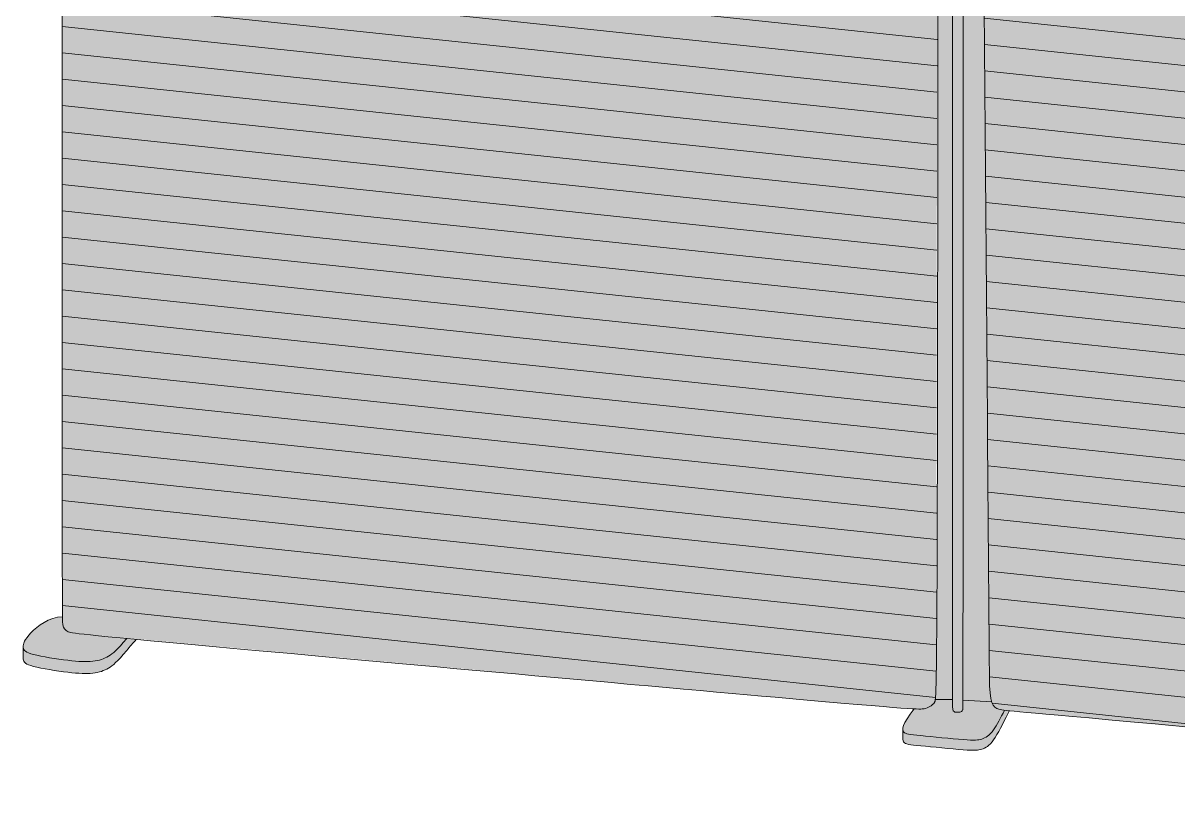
# Model space of a CAD drawing. Header units: millimetres. Extents: x -23380 to 52531, y -5628 to 1041.
# Drawn here: x 24786 to 25766, y -5380 to -4729 of the extents above; entities that cross this region are included whole.
import ezdxf

# ---------------------------------------------------------------- set-up
doc = ezdxf.new("R2010")
doc.units = ezdxf.units.MM
for name, color, linetype, lineweight in [('drawing', 7, 'Continuous', 5), ('hatch', 9, 'Continuous', 5), ('ropes', 7, 'Continuous', 0)]:
    doc.layers.add(name, color=color, linetype=linetype, lineweight=lineweight)

msp = doc.modelspace()

# ---------------------------------------------------------------- hatches: boundary and pattern name
at = {"layer": 'hatch'}
for points in [[(25562.24, -4159.04), (25561.86, -4159.11), (25561.47, -4159.17), (25561.17, -4159.22), (25560.84, -4159.25), (25560.46, -4159.28), (25560.02, -4159.31), (25559.48, -4159.32), (25558.84, -4159.32), (25557.14, -4159.27), (25551.49, -4158.96), (24830.31, -4096.81), (24826.19, -4096.36), (24824.8, -4096.17), (24823.65, -4096), (24822.35, -4095.77), (24821.16, -4095.53), (24820.61, -4095.4), (24820.09, -4095.28), (24819.6, -4095.14), (24819.13, -4095), (24819.21, -5093.05), (24819.55, -5236.27), (24819.62, -5238.36), (24819.64, -5238.76), (24819.67, -5239.05), (24819.68, -5239.17), (24819.69, -5239.27), (24819.71, -5239.35), (24819.72, -5239.43), (24819.75, -5239.56), (24819.81, -5239.82), (24819.87, -5240.07), (24819.94, -5240.31), (24820.01, -5240.55), (24820.09, -5240.79), (24820.17, -5241.02), (24820.25, -5241.24), (24820.34, -5241.46), (24820.44, -5241.68), (24820.54, -5241.89), (24820.64, -5242.09), (24820.75, -5242.29), (24820.86, -5242.49), (24820.98, -5242.68), (24821.1, -5242.86), (24821.23, -5243.05), (24821.36, -5243.22), (24821.51, -5243.4), (24821.65, -5243.56), (24821.8, -5243.73), (24821.96, -5243.89), (24822.13, -5244.04), (24822.3, -5244.2), (24822.47, -5244.34), (24822.66, -5244.49), (24822.85, -5244.63), (24823.04, -5244.76), (24823.25, -5244.89), (24823.46, -5245.02), (24823.68, -5245.14), (24823.9, -5245.26), (24824.13, -5245.38), (24824.31, -5245.46), (24824.49, -5245.54), (24824.59, -5245.58), (24824.7, -5245.62), (24824.81, -5245.66), (24824.93, -5245.7), (24825.05, -5245.74), (24825.19, -5245.79), (24825.5, -5245.87), (24825.86, -5245.96), (24826.28, -5246.05), (24827.32, -5246.24), (24828.69, -5246.45), (24832.65, -5246.97), (25424.13, -5301.08), (25508.15, -5308.38), (25542.07, -5310.91), (25545.73, -5311.05), (25547.03, -5311.06), (25548.05, -5311.04), (25548.47, -5311.02), (25548.85, -5311), (25549.18, -5310.97), (25549.47, -5310.93), (25549.74, -5310.89), (25549.99, -5310.85), (25550.45, -5310.76), (25551.1, -5310.61), (25551.75, -5310.44), (25552.4, -5310.26), (25552.72, -5310.15), (25553.04, -5310.05), (25553.35, -5309.94), (25553.67, -5309.82), (25553.98, -5309.69), (25554.29, -5309.56), (25554.59, -5309.42), (25554.9, -5309.27), (25555.2, -5309.11), (25555.49, -5308.95), (25555.78, -5308.77), (25556.07, -5308.59), (25556.35, -5308.4), (25556.63, -5308.2), (25556.9, -5307.98), (25557.17, -5307.76), (25557.43, -5307.53), (25557.68, -5307.28), (25557.81, -5307.16), (25557.93, -5307.03), (25558.06, -5306.9), (25558.18, -5306.76), (25558.3, -5306.62), (25558.41, -5306.48), (25558.53, -5306.34), (25558.64, -5306.19), (25558.75, -5306.04), (25558.86, -5305.89), (25558.97, -5305.73), (25559.08, -5305.57), (25559.18, -5305.41), (25559.29, -5305.24), (25559.39, -5305.07), (25559.53, -5304.81), (25559.58, -5304.72), (25559.6, -5304.67), (25559.63, -5304.62), (25559.65, -5304.56), (25559.68, -5304.51), (25559.7, -5304.44), (25559.72, -5304.38), (25559.74, -5304.31), (25559.77, -5304.24), (25559.79, -5304.16), (25559.81, -5304.08), (25559.86, -5303.89), (25559.9, -5303.68), (25559.95, -5303.44), (25559.99, -5303.17), (25560.03, -5302.86), (25560.12, -5302.12), (25560.2, -5301.19), (25560.36, -5298.69), (25560.79, -5284.11)], [(25560.04, -5302.84), (25574.63, -5302.84), (25574.63, -4164.71), (25562.24, -4163.9), (25561.76, -5112.79), (25560.6, -5292.25), (25560.33, -5299.19), (25560.19, -5301.35), (25560.11, -5302.17)], [(25607.85, -5304.89), (25607.73, -5304.51), (25607.63, -5304.12), (25607.42, -5303.3), (25607.22, -5302.4), (25607.05, -5301.44), (25606.88, -5300.41), (25606.73, -5299.3), (25606.59, -5298.12), (25606.47, -5296.85), (25606.26, -5294.07), (25606.1, -5290.92), (25605.96, -5283.46), (25597.1, -4164.62), (25596.38, -4164.46), (25595.7, -4164.29), (25595.08, -4164.11), (25594.78, -4164.02), (25594.5, -4163.93), (25594.22, -4163.83), (25593.96, -4163.73), (25593.71, -4163.63), (25593.47, -4163.53), (25593.24, -4163.42), (25593.02, -4163.31), (25592.81, -4163.2), (25592.61, -4163.09), (25562.24, -4161.1), (25562.24, -4163.9), (25583.59, -4165.3), (25583.57, -5068.96), (25583.37, -5303.43)], [(25574.63, -4164.71), (25574.63, -5309.11), (25574.67, -5309.73), (25574.73, -5310.29), (25574.76, -5310.55), (25574.8, -5310.8), (25574.83, -5311.03), (25574.88, -5311.24), (25574.92, -5311.45), (25574.97, -5311.64), (25575.01, -5311.82), (25575.07, -5311.98), (25575.09, -5312.06), (25575.12, -5312.14), (25575.15, -5312.21), (25575.18, -5312.29), (25575.21, -5312.35), (25575.24, -5312.42), (25575.27, -5312.49), (25575.3, -5312.55), (25575.33, -5312.61), (25575.37, -5312.66), (25575.4, -5312.72), (25575.43, -5312.77), (25575.47, -5312.82), (25575.5, -5312.87), (25575.54, -5312.92), (25575.58, -5312.96), (25575.62, -5313), (25575.66, -5313.05), (25575.69, -5313.08), (25575.73, -5313.12), (25575.78, -5313.16), (25575.82, -5313.19), (25575.86, -5313.22), (25575.9, -5313.26), (25575.94, -5313.29), (25575.99, -5313.31), (25576.03, -5313.34), (25576.08, -5313.37), (25576.13, -5313.39), (25576.17, -5313.41), (25576.22, -5313.44), (25576.27, -5313.46), (25576.32, -5313.48), (25576.37, -5313.5), (25576.42, -5313.52), (25576.47, -5313.53), (25576.57, -5313.57), (25576.68, -5313.6), (25576.79, -5313.62), (25576.9, -5313.65), (25577.02, -5313.67), (25577.13, -5313.69), (25577.25, -5313.71), (25577.37, -5313.73), (25577.62, -5313.76), (25577.87, -5313.78), (25578.13, -5313.8), (25578.39, -5313.8), (25578.66, -5313.81), (25578.92, -5313.8), (25579.19, -5313.79), (25579.45, -5313.77), (25579.71, -5313.75), (25579.96, -5313.72), (25580.21, -5313.69), (25580.46, -5313.65), (25580.69, -5313.61), (25580.92, -5313.57), (25581.14, -5313.52), (25581.24, -5313.49), (25581.34, -5313.46), (25581.44, -5313.43), (25581.54, -5313.4), (25581.64, -5313.37), (25581.73, -5313.34), (25581.82, -5313.3), (25581.91, -5313.26), (25582, -5313.22), (25582.08, -5313.18), (25582.16, -5313.13), (25582.2, -5313.11), (25582.24, -5313.08), (25582.28, -5313.06), (25582.32, -5313.03), (25582.35, -5313.01), (25582.39, -5312.98), (25582.43, -5312.95), (25582.46, -5312.93), (25582.5, -5312.9), (25582.53, -5312.87), (25582.57, -5312.84), (25582.6, -5312.81), (25582.63, -5312.77), (25582.66, -5312.74), (25582.69, -5312.71), (25582.73, -5312.68), (25582.76, -5312.64), (25582.79, -5312.61), (25582.81, -5312.57), (25582.84, -5312.53), (25582.87, -5312.49), (25582.9, -5312.46), (25582.92, -5312.42), (25582.95, -5312.38), (25582.98, -5312.33), (25583, -5312.29), (25583.02, -5312.25), (25583.05, -5312.2), (25583.07, -5312.16), (25583.09, -5312.11), (25583.11, -5312.07), (25583.14, -5312.02), (25583.16, -5311.97), (25583.18, -5311.92), (25583.19, -5311.89), (25583.19, -5311.88), (25583.2, -5311.86), (25583.2, -5311.85), (25583.2, -5311.83), (25583.21, -5311.81), (25583.21, -5311.78), (25583.22, -5311.75), (25583.22, -5311.72), (25583.23, -5311.65), (25583.24, -5311.55), (25583.25, -5311.43), (25583.28, -5310.66), (25583.59, -4165.3)], [(25597.1, -4164.62), (25605.96, -5283.46), (25606.1, -5290.92), (25606.26, -5294.07), (25606.47, -5296.85), (25606.59, -5298.12), (25606.73, -5299.3), (25606.88, -5300.41), (25607.05, -5301.44), (25607.22, -5302.4), (25607.42, -5303.3), (25607.63, -5304.12), (25607.73, -5304.51), (25607.85, -5304.89), (25607.97, -5305.28), (25608.11, -5305.65), (25608.24, -5306.01), (25608.38, -5306.35), (25608.52, -5306.68), (25608.67, -5306.99), (25608.83, -5307.28), (25608.98, -5307.56), (25609.14, -5307.83), (25609.22, -5307.95), (25609.31, -5308.08), (25609.39, -5308.2), (25609.48, -5308.32), (25609.56, -5308.43), (25609.65, -5308.54), (25609.74, -5308.65), (25609.83, -5308.76), (25609.92, -5308.86), (25610.01, -5308.96), (25610.11, -5309.06), (25610.2, -5309.15), (25610.29, -5309.25), (25610.39, -5309.34), (25610.49, -5309.42), (25610.59, -5309.51), (25610.69, -5309.59), (25610.79, -5309.67), (25610.89, -5309.75), (25610.99, -5309.82), (25611.09, -5309.89), (25611.2, -5309.96), (25611.31, -5310.03), (25611.41, -5310.1), (25611.63, -5310.23), (25611.85, -5310.35), (25612.08, -5310.46), (25612.31, -5310.57), (25612.54, -5310.67), (25612.78, -5310.77), (25613.03, -5310.86), (25613.28, -5310.94), (25613.53, -5311.03), (25614.05, -5311.19), (25614.47, -5311.3), (25614.92, -5311.41), (25615.4, -5311.52), (25615.92, -5311.63), (25616.5, -5311.74), (25617.14, -5311.84), (25618.67, -5312.06), (25622.8, -5312.54), (26335.81, -5379.4), (26336.46, -5379.45), (26336.78, -5379.46), (26336.94, -5379.46), (26337.09, -5379.46), (26337.25, -5379.46), (26337.4, -5379.45), (26337.56, -5379.43), (26337.63, -5379.42), (26337.71, -5379.41), (26337.78, -5379.4), (26337.86, -5379.39), (26337.93, -5379.37), (26338.01, -5379.35), (26338.08, -5379.34), (26338.16, -5379.32), (26338.23, -5379.29), (26338.3, -5379.27), (26338.38, -5379.24), (26338.45, -5379.22), (26338.52, -5379.19), (26338.59, -5379.16), (26338.66, -5379.12), (26338.73, -5379.09), (26338.8, -5379.05), (26338.87, -5379.01), (26338.94, -5378.97), (26339.01, -5378.92), (26339.08, -5378.88), (26339.15, -5378.83), (26339.21, -5378.78), (26339.28, -5378.72), (26339.35, -5378.66), (26339.41, -5378.6), (26339.48, -5378.54), (26339.54, -5378.48), (26339.61, -5378.41), (26339.67, -5378.34), (26339.74, -5378.26), (26339.8, -5378.19), (26339.86, -5378.11), (26339.92, -5378.02), (26339.98, -5377.94), (26340.04, -5377.85), (26340.1, -5377.76), (26340.16, -5377.66), (26340.22, -5377.56), (26340.28, -5377.46), (26340.34, -5377.35), (26340.39, -5377.24), (26340.5, -5377.01), (26340.61, -5376.77), (26340.72, -5376.5), (26340.82, -5376.23), (26340.92, -5375.94), (26341.02, -5375.63), (26341.12, -5375.3), (26341.21, -5374.96), (26341.3, -5374.59), (26341.38, -5374.21), (26341.55, -5373.4), (26341.7, -5372.5), (26341.83, -5371.53), (26341.95, -5370.46), (26342.06, -5369.31), (26342.23, -5366.73), (26342.33, -5363.75), (26342.37, -5360.34), (26340.2, -5360.22), (26340.2, -4227.53), (26339.87, -4227.64), (26339.53, -4227.74), (26339.19, -4227.84), (26338.83, -4227.94), (26338.46, -4228.02), (26338.08, -4228.1), (26337.69, -4228.17), (26337.29, -4228.24), (26336.99, -4228.28), (26336.66, -4228.32), (26336.29, -4228.35), (26335.84, -4228.38), (26335.31, -4228.39), (26334.66, -4228.39), (26332.96, -4228.34), (26327.31, -4228.03), (25606.13, -4165.88), (25602.01, -4165.43), (25600.62, -4165.24), (25599.47, -4165.07), (25598.23, -4164.85)], [(24786.17, -5258.09), (24786.17, -5258.2), (24786.17, -5258.37), (24786.18, -5258.53), (24786.2, -5258.78), (24786.21, -5258.9), (24786.23, -5259.03), (24786.24, -5259.15), (24786.26, -5259.27), (24786.28, -5259.39), (24786.31, -5259.5), (24786.34, -5259.62), (24786.37, -5259.73), (24786.4, -5259.84), (24786.44, -5259.96), (24786.48, -5260.07), (24786.52, -5260.18), (24786.56, -5260.28), (24786.61, -5260.39), (24786.67, -5260.5), (24786.72, -5260.6), (24786.78, -5260.7), (24786.85, -5260.81), (24786.92, -5260.91), (24786.99, -5261.01), (24787.06, -5261.11), (24787.14, -5261.21), (24787.23, -5261.31), (24787.32, -5261.4), (24787.41, -5261.5), (24787.51, -5261.59), (24787.61, -5261.69), (24787.72, -5261.78), (24787.83, -5261.88), (24787.95, -5261.97), (24788.07, -5262.06), (24788.2, -5262.15), (24788.33, -5262.24), (24788.47, -5262.33), (24788.61, -5262.42), (24788.76, -5262.51), (24788.91, -5262.6), (24789.07, -5262.69), (24789.41, -5262.86), (24789.77, -5263.03), (24790.16, -5263.21), (24790.57, -5263.38), (24791.01, -5263.55), (24791.47, -5263.72), (24792.49, -5264.05), (24793.62, -5264.39), (24794.88, -5264.73), (24797.75, -5265.41), (24801.05, -5266.1), (24808.48, -5267.44), (24816.37, -5268.65), (24823.91, -5269.64), (24830.45, -5270.34), (24833.35, -5270.56), (24836.03, -5270.71), (24838.51, -5270.78), (24839.69, -5270.78), (24840.84, -5270.76), (24841.94, -5270.72), (24843.02, -5270.66), (24844.06, -5270.58), (24845.08, -5270.47), (24846.07, -5270.35), (24847.05, -5270.21), (24848, -5270.04), (24848.93, -5269.85), (24849.84, -5269.65), (24850.72, -5269.42), (24851.59, -5269.18), (24852.44, -5268.91), (24853.27, -5268.63), (24854.09, -5268.32), (24854.88, -5268), (24855.66, -5267.66), (24856.42, -5267.3), (24857.17, -5266.93), (24857.9, -5266.54), (24858.61, -5266.13), (24859.32, -5265.7), (24860.01, -5265.24), (24860.71, -5264.76), (24861.43, -5264.22), (24862.16, -5263.64), (24862.92, -5262.99), (24863.72, -5262.27), (24864.56, -5261.48), (24865.46, -5260.59), (24866.42, -5259.6), (24868.56, -5257.31), (24873.98, -5251.14), (24832.65, -5246.97), (24828.69, -5246.45), (24827.32, -5246.24), (24826.28, -5246.05), (24825.86, -5245.96), (24825.5, -5245.87), (24825.19, -5245.79), (24825.05, -5245.74), (24824.93, -5245.7), (24824.81, -5245.66), (24824.7, -5245.62), (24824.59, -5245.58), (24824.49, -5245.54), (24824.31, -5245.46), (24824.13, -5245.38), (24823.9, -5245.26), (24823.68, -5245.14), (24823.46, -5245.02), (24823.25, -5244.89), (24823.04, -5244.76), (24822.85, -5244.63), (24822.66, -5244.49), (24822.47, -5244.34), (24822.3, -5244.2), (24822.13, -5244.04), (24821.96, -5243.89), (24821.8, -5243.73), (24821.65, -5243.56), (24821.51, -5243.4), (24821.36, -5243.22), (24821.23, -5243.05), (24821.1, -5242.86), (24820.98, -5242.68), (24820.86, -5242.49), (24820.75, -5242.29), (24820.64, -5242.09), (24820.54, -5241.89), (24820.44, -5241.68), (24820.34, -5241.46), (24820.25, -5241.24), (24820.17, -5241.02), (24820.09, -5240.79), (24820.01, -5240.55), (24819.94, -5240.31), (24819.87, -5240.07), (24819.81, -5239.82), (24819.73, -5239.47), (24819.71, -5239.38), (24819.69, -5239.27), (24819.68, -5239.13), (24819.66, -5238.96), (24819.64, -5238.75), (24819.61, -5238.19), (24819.55, -5236.24), (24819.49, -5232.78), (24818.95, -5232.8), (24818.41, -5232.82), (24817.87, -5232.85), (24817.34, -5232.9), (24816.81, -5232.95), (24816.29, -5233.01), (24815.76, -5233.09), (24815.24, -5233.17), (24814.73, -5233.26), (24814.21, -5233.36), (24813.7, -5233.47), (24813.19, -5233.59), (24812.19, -5233.86), (24811.2, -5234.15), (24810.22, -5234.48), (24809.26, -5234.83), (24808.31, -5235.21), (24807.38, -5235.62), (24806.46, -5236.04), (24805.57, -5236.49), (24804.68, -5236.96), (24803.82, -5237.45), (24802.97, -5237.96), (24802.14, -5238.47), (24801.33, -5239.01), (24800.54, -5239.55), (24799.77, -5240.1), (24799.02, -5240.66), (24798.29, -5241.23), (24797.58, -5241.8), (24796.23, -5242.94), (24794.96, -5244.09), (24793.79, -5245.21), (24792.72, -5246.3), (24791.79, -5247.3), (24790.95, -5248.26), (24790.19, -5249.17), (24789.5, -5250.05), (24789.19, -5250.48), (24788.9, -5250.9), (24788.62, -5251.31), (24788.36, -5251.71), (24788.12, -5252.1), (24787.9, -5252.48), (24787.69, -5252.86), (24787.5, -5253.22), (24787.32, -5253.58), (24787.16, -5253.93), (24787.01, -5254.27), (24786.87, -5254.61), (24786.75, -5254.94), (24786.64, -5255.26), (24786.55, -5255.57), (24786.46, -5255.88), (24786.39, -5256.18), (24786.33, -5256.47), (24786.28, -5256.76), (24786.24, -5257.03), (24786.21, -5257.31), (24786.18, -5257.57), (24786.17, -5257.84)], [(24786.17, -5258.2), (24786.17, -5268.22), (24786.17, -5268.44), (24786.18, -5268.65), (24786.2, -5268.91), (24786.21, -5269.03), (24786.23, -5269.15), (24786.24, -5269.27), (24786.26, -5269.39), (24786.28, -5269.51), (24786.31, -5269.63), (24786.34, -5269.74), (24786.37, -5269.86), (24786.4, -5269.97), (24786.44, -5270.08), (24786.48, -5270.19), (24786.52, -5270.3), (24786.56, -5270.41), (24786.61, -5270.52), (24786.67, -5270.62), (24786.72, -5270.73), (24786.78, -5270.83), (24786.85, -5270.93), (24786.92, -5271.03), (24786.99, -5271.13), (24787.06, -5271.23), (24787.14, -5271.33), (24787.23, -5271.43), (24787.32, -5271.53), (24787.41, -5271.62), (24787.51, -5271.72), (24787.61, -5271.81), (24787.72, -5271.91), (24787.83, -5272), (24787.95, -5272.09), (24788.07, -5272.19), (24788.2, -5272.28), (24788.33, -5272.37), (24788.47, -5272.46), (24788.61, -5272.55), (24788.76, -5272.64), (24788.91, -5272.72), (24789.07, -5272.81), (24789.41, -5272.99), (24789.77, -5273.16), (24790.16, -5273.33), (24790.57, -5273.5), (24791.01, -5273.67), (24791.47, -5273.84), (24792.49, -5274.18), (24793.62, -5274.52), (24794.88, -5274.85), (24797.75, -5275.54), (24801.05, -5276.23), (24808.48, -5277.57), (24816.37, -5278.78), (24823.91, -5279.77), (24830.45, -5280.46), (24833.35, -5280.69), (24836.03, -5280.84), (24838.51, -5280.9), (24839.69, -5280.9), (24840.84, -5280.89), (24841.94, -5280.85), (24843.02, -5280.78), (24844.06, -5280.7), (24845.08, -5280.6), (24846.07, -5280.48), (24847.05, -5280.33), (24848, -5280.17), (24848.93, -5279.98), (24849.84, -5279.77), (24850.72, -5279.55), (24851.59, -5279.3), (24852.44, -5279.04), (24853.27, -5278.75), (24854.09, -5278.45), (24854.88, -5278.13), (24855.66, -5277.79), (24856.42, -5277.43), (24857.17, -5277.06), (24857.9, -5276.66), (24858.61, -5276.25), (24859.32, -5275.82), (24860.01, -5275.37), (24860.71, -5274.88), (24861.43, -5274.35), (24862.16, -5273.76), (24862.92, -5273.12), (24863.72, -5272.4), (24864.56, -5271.6), (24865.46, -5270.71), (24866.42, -5269.73), (24868.56, -5267.43), (24873.98, -5261.27), (24882.01, -5251.9), (24873.98, -5251.14), (24868.56, -5257.31), (24866.42, -5259.6), (24865.46, -5260.59), (24864.56, -5261.48), (24863.72, -5262.27), (24862.92, -5262.99), (24862.16, -5263.64), (24861.43, -5264.22), (24860.71, -5264.76), (24860.01, -5265.24), (24859.32, -5265.7), (24858.61, -5266.13), (24857.9, -5266.54), (24857.17, -5266.93), (24856.42, -5267.3), (24855.66, -5267.66), (24854.88, -5268), (24854.09, -5268.32), (24853.27, -5268.63), (24852.44, -5268.91), (24851.59, -5269.18), (24850.72, -5269.42), (24849.84, -5269.65), (24848.93, -5269.85), (24848, -5270.04), (24847.05, -5270.21), (24846.07, -5270.35), (24845.08, -5270.47), (24844.06, -5270.58), (24843.02, -5270.66), (24841.94, -5270.72), (24840.84, -5270.76), (24839.69, -5270.78), (24838.51, -5270.78), (24836.03, -5270.71), (24833.35, -5270.56), (24830.45, -5270.34), (24823.91, -5269.64), (24816.37, -5268.65), (24808.48, -5267.44), (24801.05, -5266.1), (24797.75, -5265.41), (24794.88, -5264.73), (24793.62, -5264.39), (24792.49, -5264.05), (24791.47, -5263.72), (24791.01, -5263.55), (24790.57, -5263.38), (24790.16, -5263.21), (24789.77, -5263.03), (24789.41, -5262.86), (24789.07, -5262.69), (24788.91, -5262.6), (24788.76, -5262.51), (24788.61, -5262.42), (24788.47, -5262.33), (24788.33, -5262.24), (24788.2, -5262.15), (24788.07, -5262.06), (24787.95, -5261.97), (24787.83, -5261.88), (24787.72, -5261.78), (24787.61, -5261.69), (24787.51, -5261.59), (24787.41, -5261.5), (24787.32, -5261.4), (24787.23, -5261.31), (24787.14, -5261.21), (24787.06, -5261.11), (24786.99, -5261.01), (24786.92, -5260.91), (24786.85, -5260.81), (24786.78, -5260.7), (24786.72, -5260.6), (24786.67, -5260.5), (24786.61, -5260.39), (24786.56, -5260.28), (24786.52, -5260.18), (24786.48, -5260.07), (24786.44, -5259.96), (24786.4, -5259.84), (24786.37, -5259.73), (24786.34, -5259.62), (24786.31, -5259.5), (24786.28, -5259.39), (24786.26, -5259.27), (24786.24, -5259.15), (24786.23, -5259.03), (24786.21, -5258.9), (24786.2, -5258.78), (24786.18, -5258.53), (24786.17, -5258.37)], [(25532.4, -5328.12), (25532.4, -5328.22), (25532.41, -5328.31), (25532.41, -5328.39), (25532.42, -5328.48), (25532.42, -5328.56), (25532.43, -5328.64), (25532.44, -5328.73), (25532.45, -5328.81), (25532.47, -5328.88), (25532.48, -5328.96), (25532.5, -5329.04), (25532.51, -5329.11), (25532.53, -5329.18), (25532.55, -5329.26), (25532.57, -5329.33), (25532.59, -5329.39), (25532.62, -5329.46), (25532.64, -5329.53), (25532.66, -5329.59), (25532.69, -5329.66), (25532.72, -5329.72), (25532.75, -5329.78), (25532.78, -5329.85), (25532.81, -5329.91), (25532.84, -5329.97), (25532.87, -5330.02), (25532.9, -5330.08), (25532.94, -5330.14), (25532.97, -5330.19), (25533.04, -5330.3), (25533.12, -5330.4), (25533.19, -5330.5), (25533.27, -5330.59), (25533.34, -5330.68), (25533.42, -5330.77), (25533.51, -5330.86), (25533.59, -5330.94), (25533.68, -5331.02), (25533.78, -5331.1), (25533.87, -5331.18), (25533.97, -5331.25), (25534.08, -5331.32), (25534.18, -5331.39), (25534.29, -5331.46), (25534.41, -5331.52), (25534.53, -5331.59), (25534.65, -5331.65), (25534.78, -5331.71), (25534.91, -5331.76), (25535.04, -5331.82), (25535.18, -5331.88), (25535.33, -5331.93), (25535.48, -5331.98), (25535.79, -5332.08), (25536.12, -5332.17), (25536.48, -5332.26), (25536.86, -5332.34), (25537.26, -5332.42), (25538.14, -5332.57), (25539.12, -5332.72), (25541.42, -5332.99), (25583.58, -5337), (25586.94, -5337.22), (25589.74, -5337.36), (25592.08, -5337.42), (25593.1, -5337.41), (25594.03, -5337.39), (25594.88, -5337.34), (25595.67, -5337.27), (25596.4, -5337.19), (25596.74, -5337.14), (25597.07, -5337.09), (25597.4, -5337.03), (25597.72, -5336.96), (25598.03, -5336.9), (25598.33, -5336.82), (25598.92, -5336.67), (25599.51, -5336.49), (25600.1, -5336.3), (25600.69, -5336.09), (25600.98, -5335.97), (25601.28, -5335.85), (25601.58, -5335.72), (25601.87, -5335.58), (25602.17, -5335.44), (25602.47, -5335.28), (25602.77, -5335.12), (25603.08, -5334.94), (25603.38, -5334.76), (25603.69, -5334.57), (25603.99, -5334.36), (25604.3, -5334.14), (25604.61, -5333.91), (25604.92, -5333.67), (25605.23, -5333.41), (25605.55, -5333.14), (25605.87, -5332.85), (25606.19, -5332.55), (25606.51, -5332.24), (25606.83, -5331.91), (25607.16, -5331.56), (25607.48, -5331.19), (25607.81, -5330.81), (25608.15, -5330.41), (25608.48, -5329.99), (25608.82, -5329.55), (25609.5, -5328.62), (25610.03, -5327.85), (25610.57, -5327.03), (25611.67, -5325.27), (25612.78, -5323.35), (25613.92, -5321.3), (25616.26, -5316.84), (25618.67, -5312.06), (25617.14, -5311.84), (25616.5, -5311.74), (25615.92, -5311.63), (25615.4, -5311.52), (25614.92, -5311.41), (25614.47, -5311.3), (25614.05, -5311.19), (25613.53, -5311.03), (25613.28, -5310.94), (25613.03, -5310.86), (25612.78, -5310.77), (25612.54, -5310.67), (25612.31, -5310.57), (25612.08, -5310.46), (25611.85, -5310.35), (25611.63, -5310.23), (25611.41, -5310.1), (25611.31, -5310.03), (25611.2, -5309.96), (25611.09, -5309.89), (25610.99, -5309.82), (25610.89, -5309.75), (25610.79, -5309.67), (25610.69, -5309.59), (25610.59, -5309.51), (25610.49, -5309.42), (25610.39, -5309.34), (25610.29, -5309.25), (25610.2, -5309.15), (25610.11, -5309.06), (25610.01, -5308.96), (25609.92, -5308.86), (25609.83, -5308.76), (25609.74, -5308.65), (25609.65, -5308.54), (25609.56, -5308.43), (25609.48, -5308.32), (25609.39, -5308.2), (25609.31, -5308.08), (25609.22, -5307.95), (25609.14, -5307.83), (25608.98, -5307.56), (25608.83, -5307.28), (25608.67, -5306.99), (25608.52, -5306.68), (25608.38, -5306.35), (25608.24, -5306.01), (25608.11, -5305.65), (25607.97, -5305.28), (25607.85, -5304.89), (25583.37, -5303.43), (25583.28, -5310.62), (25583.26, -5311.27), (25583.25, -5311.48), (25583.23, -5311.64), (25583.23, -5311.7), (25583.22, -5311.75), (25583.21, -5311.79), (25583.21, -5311.81), (25583.21, -5311.83), (25583.2, -5311.84), (25583.2, -5311.86), (25583.19, -5311.87), (25583.19, -5311.88), (25583.19, -5311.89), (25583.18, -5311.9), (25583.18, -5311.92), (25583.16, -5311.97), (25583.14, -5312.02), (25583.11, -5312.07), (25583.09, -5312.11), (25583.07, -5312.16), (25583.05, -5312.2), (25583.02, -5312.25), (25583, -5312.29), (25582.98, -5312.33), (25582.95, -5312.38), (25582.92, -5312.42), (25582.9, -5312.46), (25582.87, -5312.49), (25582.84, -5312.53), (25582.81, -5312.57), (25582.79, -5312.61), (25582.76, -5312.64), (25582.73, -5312.68), (25582.69, -5312.71), (25582.66, -5312.74), (25582.63, -5312.77), (25582.6, -5312.81), (25582.57, -5312.84), (25582.53, -5312.87), (25582.5, -5312.9), (25582.46, -5312.93), (25582.43, -5312.95), (25582.39, -5312.98), (25582.35, -5313.01), (25582.32, -5313.03), (25582.28, -5313.06), (25582.24, -5313.08), (25582.2, -5313.11), (25582.16, -5313.13), (25582.08, -5313.18), (25582, -5313.22), (25581.91, -5313.26), (25581.82, -5313.3), (25581.73, -5313.34), (25581.64, -5313.37), (25581.54, -5313.4), (25581.44, -5313.43), (25581.34, -5313.46), (25581.24, -5313.49), (25581.14, -5313.52), (25580.92, -5313.57), (25580.69, -5313.61), (25580.46, -5313.65), (25580.21, -5313.69), (25579.96, -5313.72), (25579.71, -5313.75), (25579.45, -5313.77), (25579.19, -5313.79), (25578.92, -5313.8), (25578.66, -5313.81), (25578.39, -5313.8), (25578.13, -5313.8), (25577.87, -5313.78), (25577.62, -5313.76), (25577.37, -5313.73), (25577.25, -5313.71), (25577.13, -5313.69), (25577.02, -5313.67), (25576.9, -5313.65), (25576.79, -5313.62), (25576.68, -5313.6), (25576.57, -5313.57), (25576.47, -5313.53), (25576.42, -5313.52), (25576.37, -5313.5), (25576.32, -5313.48), (25576.27, -5313.46), (25576.22, -5313.44), (25576.17, -5313.41), (25576.13, -5313.39), (25576.08, -5313.37), (25576.03, -5313.34), (25575.99, -5313.31), (25575.94, -5313.29), (25575.9, -5313.26), (25575.86, -5313.22), (25575.82, -5313.19), (25575.78, -5313.16), (25575.73, -5313.12), (25575.69, -5313.08), (25575.66, -5313.05), (25575.62, -5313), (25575.58, -5312.96), (25575.54, -5312.92), (25575.5, -5312.87), (25575.47, -5312.82), (25575.43, -5312.77), (25575.4, -5312.72), (25575.37, -5312.66), (25575.33, -5312.61), (25575.3, -5312.55), (25575.27, -5312.49), (25575.24, -5312.42), (25575.21, -5312.35), (25575.18, -5312.29), (25575.15, -5312.21), (25575.12, -5312.14), (25575.09, -5312.06), (25575.07, -5311.98), (25575.01, -5311.82), (25574.97, -5311.64), (25574.92, -5311.45), (25574.88, -5311.24), (25574.83, -5311.03), (25574.8, -5310.8), (25574.76, -5310.55), (25574.73, -5310.29), (25574.67, -5309.73), (25574.63, -5309.11), (25574.63, -5302.84), (25560.04, -5302.84), (25559.97, -5303.3), (25559.94, -5303.49), (25559.9, -5303.67), (25559.87, -5303.84), (25559.84, -5303.98), (25559.8, -5304.12), (25559.77, -5304.24), (25559.73, -5304.34), (25559.7, -5304.44), (25559.66, -5304.53), (25559.63, -5304.61), (25559.59, -5304.69), (25559.56, -5304.76), (25559.48, -5304.9), (25559.39, -5305.07), (25559.29, -5305.24), (25559.18, -5305.41), (25559.08, -5305.57), (25558.97, -5305.73), (25558.86, -5305.89), (25558.75, -5306.04), (25558.64, -5306.19), (25558.53, -5306.34), (25558.41, -5306.48), (25558.3, -5306.62), (25558.18, -5306.76), (25558.06, -5306.9), (25557.93, -5307.03), (25557.81, -5307.16), (25557.68, -5307.28), (25557.43, -5307.53), (25557.17, -5307.76), (25556.9, -5307.98), (25556.63, -5308.2), (25556.35, -5308.4), (25556.07, -5308.59), (25555.78, -5308.77), (25555.49, -5308.95), (25555.2, -5309.11), (25554.9, -5309.27), (25554.59, -5309.42), (25554.29, -5309.56), (25553.98, -5309.69), (25553.67, -5309.82), (25553.35, -5309.94), (25553.04, -5310.05), (25552.72, -5310.15), (25552.4, -5310.26), (25551.75, -5310.44), (25551.1, -5310.61), (25550.45, -5310.76), (25549.99, -5310.85), (25549.74, -5310.89), (25549.47, -5310.93), (25549.18, -5310.97), (25548.85, -5311), (25548.47, -5311.02), (25548.05, -5311.04), (25547.03, -5311.06), (25545.73, -5311.05), (25542.07, -5310.91), (25539.48, -5314.34), (25538.37, -5315.89), (25537.37, -5317.34), (25536.48, -5318.68), (25535.69, -5319.93), (25535, -5321.1), (25534.4, -5322.17), (25534.14, -5322.67), (25533.89, -5323.16), (25533.67, -5323.62), (25533.47, -5324.07), (25533.29, -5324.5), (25533.12, -5324.91), (25532.98, -5325.3), (25532.85, -5325.67), (25532.74, -5326.03), (25532.65, -5326.37), (25532.61, -5326.54), (25532.57, -5326.7), (25532.54, -5326.86), (25532.51, -5327.01), (25532.48, -5327.16), (25532.46, -5327.31), (25532.44, -5327.45), (25532.43, -5327.6), (25532.42, -5327.73), (25532.41, -5327.87), (25532.4, -5328)], [(25532.4, -5328.22), (25532.4, -5336.72), (25532.4, -5336.81), (25532.41, -5336.9), (25532.41, -5336.99), (25532.42, -5337.08), (25532.42, -5337.17), (25532.43, -5337.25), (25532.44, -5337.33), (25532.46, -5337.42), (25532.47, -5337.5), (25532.48, -5337.58), (25532.5, -5337.65), (25532.52, -5337.73), (25532.54, -5337.8), (25532.56, -5337.88), (25532.58, -5337.95), (25532.6, -5338.02), (25532.63, -5338.09), (25532.65, -5338.16), (25532.68, -5338.22), (25532.71, -5338.29), (25532.74, -5338.36), (25532.77, -5338.42), (25532.8, -5338.48), (25532.83, -5338.54), (25532.86, -5338.6), (25532.9, -5338.66), (25532.93, -5338.72), (25532.97, -5338.78), (25533, -5338.83), (25533.04, -5338.89), (25533.12, -5339), (25533.19, -5339.09), (25533.27, -5339.19), (25533.34, -5339.28), (25533.42, -5339.37), (25533.51, -5339.45), (25533.59, -5339.53), (25533.68, -5339.61), (25533.78, -5339.69), (25533.87, -5339.77), (25533.97, -5339.84), (25534.08, -5339.91), (25534.18, -5339.98), (25534.29, -5340.05), (25534.41, -5340.12), (25534.53, -5340.18), (25534.65, -5340.24), (25534.78, -5340.3), (25534.91, -5340.36), (25535.04, -5340.41), (25535.18, -5340.47), (25535.33, -5340.52), (25535.48, -5340.57), (25535.79, -5340.67), (25536.12, -5340.76), (25536.48, -5340.85), (25536.86, -5340.94), (25537.26, -5341.02), (25538.14, -5341.17), (25539.12, -5341.31), (25541.42, -5341.58), (25583.58, -5345.59), (25586.94, -5345.82), (25589.74, -5345.96), (25592.08, -5346.01), (25593.1, -5346), (25594.03, -5345.98), (25594.88, -5345.93), (25595.67, -5345.87), (25596.4, -5345.78), (25596.74, -5345.73), (25597.07, -5345.68), (25597.4, -5345.62), (25597.72, -5345.56), (25598.03, -5345.49), (25598.33, -5345.42), (25598.92, -5345.26), (25599.51, -5345.09), (25600.1, -5344.89), (25600.69, -5344.68), (25600.98, -5344.56), (25601.28, -5344.44), (25601.58, -5344.31), (25601.87, -5344.18), (25602.17, -5344.03), (25602.47, -5343.87), (25602.77, -5343.71), (25603.08, -5343.54), (25603.38, -5343.35), (25603.69, -5343.16), (25603.99, -5342.95), (25604.3, -5342.73), (25604.61, -5342.5), (25604.92, -5342.26), (25605.23, -5342), (25605.55, -5341.73), (25605.87, -5341.45), (25606.19, -5341.15), (25606.51, -5340.83), (25606.83, -5340.5), (25607.16, -5340.15), (25607.48, -5339.79), (25607.81, -5339.4), (25608.15, -5339), (25608.48, -5338.58), (25608.82, -5338.15), (25609.5, -5337.21), (25610.2, -5336.19), (25610.91, -5335.1), (25611.62, -5333.94), (25612.35, -5332.7), (25613.83, -5330.06), (25615.35, -5327.21), (25621.71, -5314.56), (25622.8, -5312.54), (25618.67, -5312.06), (25616.26, -5316.84), (25613.92, -5321.3), (25612.78, -5323.35), (25611.67, -5325.27), (25610.57, -5327.03), (25610.03, -5327.85), (25609.5, -5328.62), (25608.82, -5329.55), (25608.48, -5329.99), (25608.15, -5330.41), (25607.81, -5330.81), (25607.48, -5331.19), (25607.16, -5331.56), (25606.83, -5331.91), (25606.51, -5332.24), (25606.19, -5332.55), (25605.87, -5332.85), (25605.55, -5333.14), (25605.23, -5333.41), (25604.92, -5333.67), (25604.61, -5333.91), (25604.3, -5334.14), (25603.99, -5334.36), (25603.69, -5334.57), (25603.38, -5334.76), (25603.08, -5334.94), (25602.77, -5335.12), (25602.47, -5335.28), (25602.17, -5335.44), (25601.87, -5335.58), (25601.58, -5335.72), (25601.28, -5335.85), (25600.98, -5335.97), (25600.69, -5336.09), (25600.1, -5336.3), (25599.51, -5336.49), (25598.92, -5336.67), (25598.33, -5336.82), (25598.03, -5336.9), (25597.72, -5336.96), (25597.4, -5337.03), (25597.07, -5337.09), (25596.74, -5337.14), (25596.4, -5337.19), (25595.67, -5337.27), (25594.88, -5337.34), (25594.03, -5337.39), (25593.1, -5337.41), (25592.08, -5337.42), (25589.74, -5337.36), (25586.94, -5337.22), (25583.58, -5337), (25541.42, -5332.99), (25539.12, -5332.72), (25538.14, -5332.57), (25537.26, -5332.42), (25536.86, -5332.34), (25536.48, -5332.26), (25536.12, -5332.17), (25535.79, -5332.08), (25535.48, -5331.98), (25535.33, -5331.93), (25535.18, -5331.88), (25535.04, -5331.82), (25534.91, -5331.76), (25534.78, -5331.71), (25534.65, -5331.65), (25534.53, -5331.59), (25534.41, -5331.52), (25534.29, -5331.46), (25534.18, -5331.39), (25534.08, -5331.32), (25533.97, -5331.25), (25533.87, -5331.18), (25533.78, -5331.1), (25533.68, -5331.02), (25533.59, -5330.94), (25533.51, -5330.86), (25533.42, -5330.77), (25533.34, -5330.68), (25533.27, -5330.59), (25533.19, -5330.5), (25533.12, -5330.4), (25533.04, -5330.3), (25532.97, -5330.19), (25532.94, -5330.14), (25532.9, -5330.08), (25532.87, -5330.02), (25532.84, -5329.97), (25532.81, -5329.91), (25532.78, -5329.85), (25532.75, -5329.78), (25532.72, -5329.72), (25532.69, -5329.66), (25532.66, -5329.59), (25532.64, -5329.53), (25532.62, -5329.46), (25532.59, -5329.39), (25532.57, -5329.33), (25532.55, -5329.26), (25532.53, -5329.18), (25532.51, -5329.11), (25532.5, -5329.04), (25532.48, -5328.96), (25532.47, -5328.88), (25532.45, -5328.81), (25532.44, -5328.73), (25532.43, -5328.64), (25532.42, -5328.56), (25532.42, -5328.48), (25532.41, -5328.39), (25532.41, -5328.31)]]:
    msp.add_hatch(color=256, dxfattribs=at).paths.add_polyline_path(points, flags=0)
at = {"layer": 'ropes', "lineweight": 0}
h = msp.add_hatch(dxfattribs=at)
h.set_pattern_fill('ANSI31', color=256, scale=7, angle=129, style=0)
h.paths.add_polyline_path([(25562.24, -4159.04), (25561.86, -4159.11), (25561.47, -4159.17), (25561.17, -4159.22), (25560.84, -4159.25), (25560.46, -4159.28), (25560.02, -4159.31), (25559.48, -4159.32), (25558.84, -4159.32), (25557.14, -4159.27), (25551.49, -4158.96), (24830.31, -4096.81), (24826.19, -4096.36), (24824.8, -4096.17), (24823.65, -4096), (24822.35, -4095.77), (24821.16, -4095.53), (24820.61, -4095.4), (24820.09, -4095.28), (24819.6, -4095.14), (24819.13, -4095), (24819.21, -5093.05), (24819.55, -5236.27), (24819.62, -5238.36), (24819.64, -5238.76), (24819.67, -5239.05), (24819.68, -5239.17), (24819.69, -5239.27), (24819.71, -5239.35), (24819.72, -5239.43), (24819.75, -5239.56), (24819.81, -5239.82), (24819.87, -5240.07), (24819.94, -5240.31), (24820.01, -5240.55), (24820.09, -5240.79), (24820.17, -5241.02), (24820.25, -5241.24), (24820.34, -5241.46), (24820.44, -5241.68), (24820.54, -5241.89), (24820.64, -5242.09), (24820.75, -5242.29), (24820.86, -5242.49), (24820.98, -5242.68), (24821.1, -5242.86), (24821.23, -5243.05), (24821.36, -5243.22), (24821.51, -5243.4), (24821.65, -5243.56), (24821.8, -5243.73), (24821.96, -5243.89), (24822.13, -5244.04), (24822.3, -5244.2), (24822.47, -5244.34), (24822.66, -5244.49), (24822.85, -5244.63), (24823.04, -5244.76), (24823.25, -5244.89), (24823.46, -5245.02), (24823.68, -5245.14), (24823.9, -5245.26), (24824.13, -5245.38), (24824.31, -5245.46), (24824.49, -5245.54), (24824.59, -5245.58), (24824.7, -5245.62), (24824.81, -5245.66), (24824.93, -5245.7), (24825.05, -5245.74), (24825.19, -5245.79), (24825.5, -5245.87), (24825.86, -5245.96), (24826.28, -5246.05), (24827.32, -5246.24), (24828.69, -5246.45), (24832.65, -5246.97), (25424.13, -5301.08), (25508.15, -5308.38), (25542.07, -5310.91), (25545.73, -5311.05), (25547.03, -5311.06), (25548.05, -5311.04), (25548.47, -5311.02), (25548.85, -5311), (25549.18, -5310.97), (25549.47, -5310.93), (25549.74, -5310.89), (25549.99, -5310.85), (25550.45, -5310.76), (25551.1, -5310.61), (25551.75, -5310.44), (25552.4, -5310.26), (25552.72, -5310.15), (25553.04, -5310.05), (25553.35, -5309.94), (25553.67, -5309.82), (25553.98, -5309.69), (25554.29, -5309.56), (25554.59, -5309.42), (25554.9, -5309.27), (25555.2, -5309.11), (25555.49, -5308.95), (25555.78, -5308.77), (25556.07, -5308.59), (25556.35, -5308.4), (25556.63, -5308.2), (25556.9, -5307.98), (25557.17, -5307.76), (25557.43, -5307.53), (25557.68, -5307.28), (25557.81, -5307.16), (25557.93, -5307.03), (25558.06, -5306.9), (25558.18, -5306.76), (25558.3, -5306.62), (25558.41, -5306.48), (25558.53, -5306.34), (25558.64, -5306.19), (25558.75, -5306.04), (25558.86, -5305.89), (25558.97, -5305.73), (25559.08, -5305.57), (25559.18, -5305.41), (25559.29, -5305.24), (25559.39, -5305.07), (25559.53, -5304.81), (25559.58, -5304.72), (25559.6, -5304.67), (25559.63, -5304.62), (25559.65, -5304.56), (25559.68, -5304.51), (25559.7, -5304.44), (25559.72, -5304.38), (25559.74, -5304.31), (25559.77, -5304.24), (25559.79, -5304.16), (25559.81, -5304.08), (25559.86, -5303.89), (25559.9, -5303.68), (25559.95, -5303.44), (25559.99, -5303.17), (25560.03, -5302.86), (25560.12, -5302.12), (25560.2, -5301.19), (25560.36, -5298.69), (25560.79, -5284.11)], flags=0)
h = msp.add_hatch(dxfattribs=at)
h.set_pattern_fill('ANSI31', color=256, scale=7, angle=129, style=0)
h.paths.add_polyline_path([(25597.1, -4164.62), (25605.96, -5283.46), (25606.1, -5290.92), (25606.26, -5294.07), (25606.47, -5296.85), (25606.59, -5298.12), (25606.73, -5299.3), (25606.88, -5300.41), (25607.05, -5301.44), (25607.22, -5302.4), (25607.42, -5303.3), (25607.63, -5304.12), (25607.73, -5304.51), (25607.85, -5304.89), (25607.97, -5305.28), (25608.11, -5305.65), (25608.24, -5306.01), (25608.38, -5306.35), (25608.52, -5306.68), (25608.67, -5306.99), (25608.83, -5307.28), (25608.98, -5307.56), (25609.14, -5307.83), (25609.22, -5307.95), (25609.31, -5308.08), (25609.39, -5308.2), (25609.48, -5308.32), (25609.56, -5308.43), (25609.65, -5308.54), (25609.74, -5308.65), (25609.83, -5308.76), (25609.92, -5308.86), (25610.01, -5308.96), (25610.11, -5309.06), (25610.2, -5309.15), (25610.29, -5309.25), (25610.39, -5309.34), (25610.49, -5309.42), (25610.59, -5309.51), (25610.69, -5309.59), (25610.79, -5309.67), (25610.89, -5309.75), (25610.99, -5309.82), (25611.09, -5309.89), (25611.2, -5309.96), (25611.31, -5310.03), (25611.41, -5310.1), (25611.63, -5310.23), (25611.85, -5310.35), (25612.08, -5310.46), (25612.31, -5310.57), (25612.54, -5310.67), (25612.78, -5310.77), (25613.03, -5310.86), (25613.28, -5310.94), (25613.53, -5311.03), (25614.05, -5311.19), (25614.47, -5311.3), (25614.92, -5311.41), (25615.4, -5311.52), (25615.92, -5311.63), (25616.5, -5311.74), (25617.14, -5311.84), (25618.67, -5312.06), (25622.8, -5312.54), (26335.81, -5379.4), (26336.46, -5379.45), (26336.78, -5379.46), (26336.94, -5379.46), (26337.09, -5379.46), (26337.25, -5379.46), (26337.4, -5379.45), (26337.56, -5379.43), (26337.63, -5379.42), (26337.71, -5379.41), (26337.78, -5379.4), (26337.86, -5379.39), (26337.93, -5379.37), (26338.01, -5379.35), (26338.08, -5379.34), (26338.16, -5379.32), (26338.23, -5379.29), (26338.3, -5379.27), (26338.38, -5379.24), (26338.45, -5379.22), (26338.52, -5379.19), (26338.59, -5379.16), (26338.66, -5379.12), (26338.73, -5379.09), (26338.8, -5379.05), (26338.87, -5379.01), (26338.94, -5378.97), (26339.01, -5378.92), (26339.08, -5378.88), (26339.15, -5378.83), (26339.21, -5378.78), (26339.28, -5378.72), (26339.35, -5378.66), (26339.41, -5378.6), (26339.48, -5378.54), (26339.54, -5378.48), (26339.61, -5378.41), (26339.67, -5378.34), (26339.74, -5378.26), (26339.8, -5378.19), (26339.86, -5378.11), (26339.92, -5378.02), (26339.98, -5377.94), (26340.04, -5377.85), (26340.1, -5377.76), (26340.16, -5377.66), (26340.22, -5377.56), (26340.28, -5377.46), (26340.34, -5377.35), (26340.39, -5377.24), (26340.5, -5377.01), (26340.61, -5376.77), (26340.72, -5376.5), (26340.82, -5376.23), (26340.92, -5375.94), (26341.02, -5375.63), (26341.12, -5375.3), (26341.21, -5374.96), (26341.3, -5374.59), (26341.38, -5374.21), (26341.55, -5373.4), (26341.7, -5372.5), (26341.83, -5371.53), (26341.95, -5370.46), (26342.06, -5369.31), (26342.23, -5366.73), (26342.33, -5363.75), (26342.37, -5360.34), (26340.2, -5360.22), (26340.2, -4227.53), (26339.87, -4227.64), (26339.53, -4227.74), (26339.19, -4227.84), (26338.83, -4227.94), (26338.46, -4228.02), (26338.08, -4228.1), (26337.69, -4228.17), (26337.29, -4228.24), (26336.99, -4228.28), (26336.66, -4228.32), (26336.29, -4228.35), (26335.84, -4228.38), (26335.31, -4228.39), (26334.66, -4228.39), (26332.96, -4228.34), (26327.31, -4228.03), (25606.13, -4165.88), (25602.01, -4165.43), (25600.62, -4165.24), (25599.47, -4165.07), (25598.23, -4164.85)], flags=0)

# ---------------------------------------------------------------- linework, layer by layer
at = {"layer": 'drawing'}
for points in [[(25574.63, -5302.84), (25559.98, -5302.84)], [(25583.35, -5303.43), (25607.85, -5304.89)]]:
    msp.add_lwpolyline(points, dxfattribs=at)
for points in [[(24819.13, -4095), (24819.13, -5233.13), (24819.13, -5240.48), (24822.86, -5245.99), (24834.25, -5247.83), (25540.02, -5311.81), (25550.45, -5311.36), (25560.88, -5307.28), (25562.24, -5295.03), (25562.24, -4159.04)], [(24819.52, -5232.78), (24807.94, -5232.91), (24788.45, -5248.25), (24784.82, -5259.59), (24789.36, -5264.58), (24827.01, -5270.47), (24846.06, -5271.38), (24859.22, -5266.85), (24865.57, -5260.95), (24873.98, -5251.14)]]:
    msp.add_open_spline(points, degree=3, dxfattribs=at)
for points, knots in [([(25583.59, -4165.3), (25583.59, -5309.09), (25583.59, -5312.6), (25581.09, -5313.77), (25576.21, -5313.97), (25574.84, -5312.6), (25574.63, -5309.11), (25574.63, -4927.65), (25574.63, -4546.18), (25574.63, -4164.71)], [-0.001992, -0.001992, -0.001992, -0.001992, 1123.338449, 2246.676898, 3370.015346, 4493.353795, 4493.353795, 4493.353795, 8947.041526, 8947.041526, 8947.041526, 8947.041526]), ([(25597.1, -4164.62), (25600.05, -4537.57), (25603, -4910.51), (25605.96, -5283.46), (25606.07, -5306.61), (25611.24, -5312.66), (25635.83, -5312.9), (26324.6, -5377.91), (26336.21, -5379.7), (26342.37, -5379.7), (26342.37, -5360.34)], [0, 0, 0, 0, 4390.276507, 4390.276507, 4390.276507, 4779.230353, 5168.184199, 5557.138045, 5946.091891, 6335.045738, 6335.045738, 6335.045738, 6335.045738]), ([(24786.17, -5258.09), (24786.17, -5261.47), (24786.17, -5264.84), (24786.17, -5268.22), (24786.17, -5268.36), (24786.25, -5271.29), (24789.36, -5274.7), (24827.01, -5280.6), (24846.06, -5281.51), (24859.22, -5276.97), (24865.57, -5271.07), (24873.98, -5261.27), (24876.65, -5258.14), (24879.33, -5255.02), (24882.01, -5251.9)], [0, 0, 0, 0, 25.14057, 25.14057, 25.14057, 27.896516, 80.290531, 132.684546, 185.078561, 237.472576, 289.866591, 289.866591, 289.866591, 320.502595, 320.502595, 320.502595, 320.502595]), ([(25542.07, -5310.91), (25531.68, -5324.32), (25531.49, -5332.33), (25540.97, -5332.8), (25590.27, -5337.99), (25599.45, -5337.21), (25608.27, -5332.53), (25615.42, -5318.59), (25618.67, -5312.06)], [0, 0, 0, 0, 55.105335, 110.210669, 165.316004, 220.421338, 275.526673, 317.701274, 317.701274, 317.701274, 317.701274]), ([(25532.4, -5328.12), (25532.4, -5330.99), (25532.4, -5333.85), (25532.4, -5336.72), (25532.4, -5337.72), (25533.79, -5341.03), (25540.97, -5341.4), (25590.27, -5346.58), (25599.45, -5345.8), (25609.02, -5340.72), (25617.35, -5323.29), (25621.71, -5314.56), (25622.07, -5313.88), (25622.44, -5313.21), (25622.8, -5312.54)], [0, 0, 0, 0, 21.333584, 21.333584, 21.333584, 36.352377, 91.457718, 146.563058, 201.668399, 256.77374, 311.87908, 311.87908, 311.87908, 317.573763, 317.573763, 317.573763, 317.573763])]:
    msp.add_open_spline(points, degree=3, knots=knots, dxfattribs=at)

doc.saveas('drawing.dxf')
